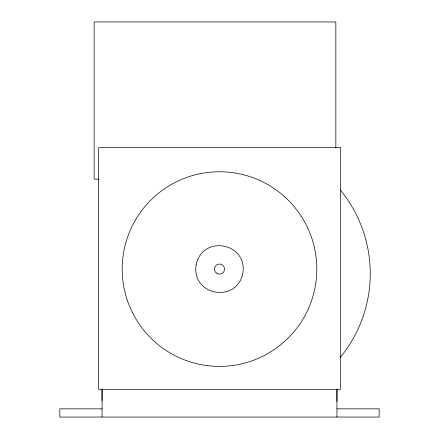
<?xml version="1.0" encoding="UTF-8"?>
<svg xmlns="http://www.w3.org/2000/svg" width="439" height="439" viewBox="0 0 439 439"><rect width="100%" height="100%" fill="white"/><g stroke="black" fill="none" stroke-linecap="round" stroke-linejoin="round"><path stroke-width="0.66" d="M102.062 400.62L102.062 388.981M336.938 401.427L336.938 389.108M98.934 179.172L94.144 179.172L94.144 21.95L335.84 21.95L335.84 147.729M102.062 408.835L59.83 408.835L59.83 417.05L379.17 417.05L379.17 408.835L336.938 408.835M336.938 389.003L336.938 417.05M102.062 389.102L102.062 417.05M340.313 189.966A131.919 131.919 0 0 1 340.313 357.346M196.211 264.459C190.811 295.118 236.039 304.04 242.789 273.695C248.189 243.036 202.961 234.113 196.211 264.459M340.351 147.691L98.649 147.691L98.649 389.393L340.351 389.393L340.351 147.691M170.837 353.362A97.321 97.321 0 0 0 316.821 269.08A97.321 97.321 0 0 0 170.837 184.797A97.321 97.321 0 0 0 170.837 353.362M216.158 272.893A5.07 5.07 0 0 0 224.472 270.062A5.07 5.07 0 0 0 217.865 264.278A5.07 5.07 0 0 0 216.158 272.893"/></g></svg>
